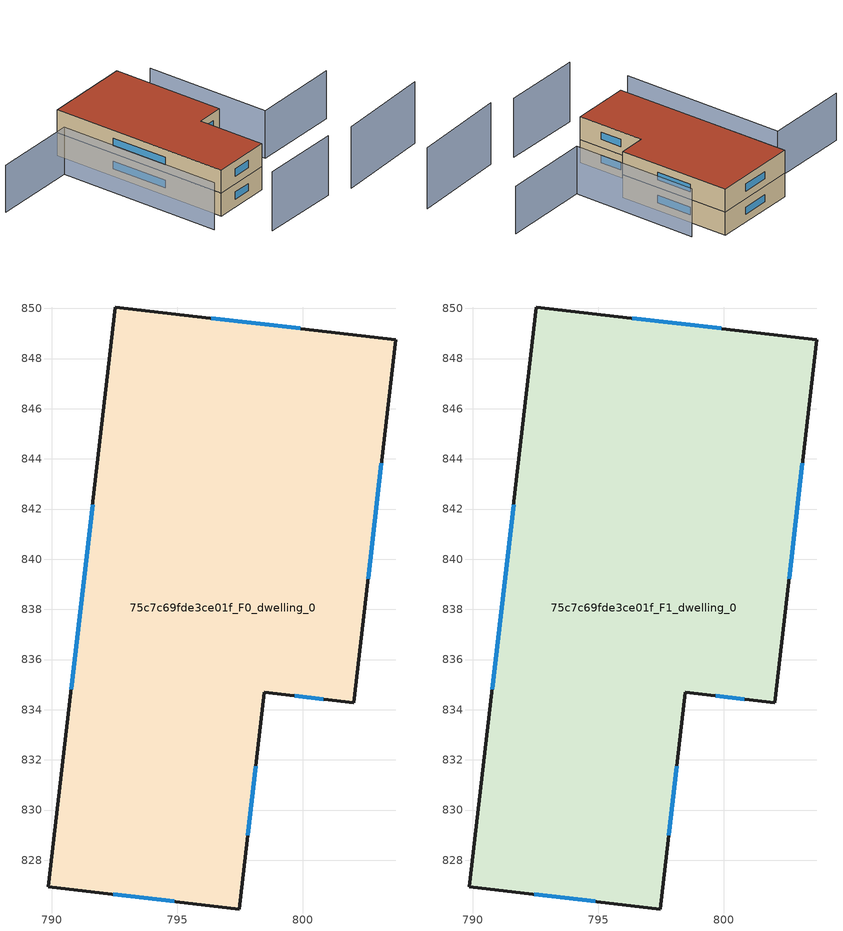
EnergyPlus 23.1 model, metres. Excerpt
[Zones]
75c7c69fde3ce01f_F0_dwelling_0
 floor ground (EU_floor_Construction): 803.72,848.76 802.04,834.28 798.47,834.7 797.47,826.05 789.86,826.94 792.54,850.06 z0
 wall outside (EU_wall_Construction): 803.72,848.76 792.54,850.06 789.86,826.94 797.47,826.05 798.47,834.7 802.04,834.28 803.72,848.76 z0:3
 window (EU_Window_Construction): 799.91,849.2 796.35,849.62 / 802.61,839.22 803.14,843.83 / 799.69,834.56 800.82,834.42 / 797.81,829 798.13,831.75 / 792.45,826.64 794.87,826.35 / 791.62,842.18 790.77,834.82 z1.02:1.98
75c7c69fde3ce01f_F1_dwelling_0
 floor to 75c7c69fde3ce01f_F0_dwelling_0 (EU_floor_Construction): 803.72,848.76 802.04,834.28 798.47,834.7 797.47,826.05 789.86,826.94 792.54,850.06 z3
 wall outside (EU_wall_Construction): 803.72,848.76 792.54,850.06 789.86,826.94 797.47,826.05 798.47,834.7 802.04,834.28 803.72,848.76 z3:6
 window (EU_Window_Construction): 799.91,849.2 796.35,849.62 / 802.61,839.22 803.14,843.83 / 799.69,834.56 800.82,834.42 / 797.81,829 798.13,831.75 / 792.45,826.64 794.87,826.35 / 791.62,842.18 790.77,834.82 z4.02:4.98
 roof outside (EU_roof_Construction): 797.47,826.05 798.47,834.7 802.04,834.28 803.72,848.76 792.54,850.06 789.86,826.94 z6
shading: 802.9,817.47 815.47,816.44 z0:8; 789.84,820.26 800.19,818.93 z0:7.7; 815.38,828.02 803.91,829.38 / 803.91,829.38 805.84,845.62 z0:6.2; 778.38,848.53 789.27,847.24 / 789.27,847.24 786.75,826.08 z0:6.1
[Building]
EU S2 Campaign: North Axis=0; Terrain=City; Solar Distribution=FullExterior
[Site:Location]
Cape.Town.Intl.AP: Latitude=-33.965; Longitude=18.602; Time Zone=2; Elevation=46
[SizingPeriod:WeatherFileDays]
AnnualSizingPeriod: Begin Month=1; Begin Day of Month=1; End Month=12; End Day of Month=31; Day of Week for Start Day=Monday; Use Weather File Daylight Saving Period=No; Use Weather File Rain and Snow Indicators=No
[MATERIAL]
EU_InternalMass_Material: Roughness=MediumRough; Thickness=0.1; Conductivity=1; Density=1800; Specific Heat=900; Thermal Absorptance=0.9; Solar Absorptance=0.7; Visible Absorptance=0.7
[MATERIAL:NOMASS] Roughness=MediumRough; Thermal Absorptance=0.9; Solar Absorptance=0.7; Visible Absorptance=0.7
Name | Thermal Resistance
EU_wall_NoMass | 0.489199
EU_roof_NoMass | 4.30922
EU_floor_NoMass | 0.539251
[WINDOWMATERIAL:SIMPLEGLAZINGSYSTEM]
EU_Window_SimpleGlazing: UFactor=4.59313; Solar Heat Gain Coefficient=0.75; Visible Transmittance=0.75
[CONSTRUCTION]
EU_wall_Construction: EU_wall_NoMass
EU_roof_Construction: EU_roof_NoMass
EU_floor_Construction: EU_floor_NoMass
EU_Window_Construction: EU_Window_SimpleGlazing
EU_InternalMass_Construction: EU_InternalMass_Material
[ZONE] Type=1; Multiplier=1; Ceiling Height=autocalculate; Volume=692.072; Floor Area=autocalculate; Part of Total Floor Area=Yes
75c7c69fde3ce01f_F0_dwelling_0; 75c7c69fde3ce01f_F1_dwelling_0
[INTERNALMASS] Construction=EU_InternalMass_Construction; Surface Area=230.691
Name | Zone or ZoneList
75c7c69fde3ce01f_F0_dwelling_0_EU_InternalMass | 75c7c69fde3ce01f_F0_dwelling_0
75c7c69fde3ce01f_F1_dwelling_0_EU_InternalMass | 75c7c69fde3ce01f_F1_dwelling_0
[OTHEREQUIPMENT] Fuel Type=Electricity; Design Level Calculation Method=Watts/Area; Power per Zone Floor Area=1; Fraction Latent=0; Fraction Radiant=0; Fraction Lost=0; Carbon Dioxide Generation Rate=0; EndUse Subcategory=EU_Step8_InternalGains
Name | Zone or ZoneList or Space or SpaceList | Schedule
EU_Step8_InternalGain_75c7c69fde3ce01f_F0_dwelling_0_f000 | 75c7c69fde3ce01f_F0_dwelling_0 | EU_Step8_GainSchedule_75c7c69fde3ce01f_F0_dwelling_0_f000
EU_Step8_InternalGain_75c7c69fde3ce01f_F1_dwelling_0_f000 | 75c7c69fde3ce01f_F1_dwelling_0 | EU_Step8_GainSchedule_75c7c69fde3ce01f_F1_dwelling_0_f000
[ZONEVENTILATION:DESIGNFLOWRATE] Schedule=EU_AlwaysOn; Design Flow Rate Calculation Method=AirChanges/Hour; Air Changes per Hour=0.429265; Ventilation Type=Natural; Fan Pressure Rise=0; Fan Total Efficiency=1; Constant Term Coefficient=1; Temperature Term Coefficient=0; Velocity Term Coefficient=0; Velocity Squared Term Coefficient=0; Minimum Indoor Temperature=-100; Maximum Indoor Temperature=100; Delta Temperature=-100; Minimum Outdoor Temperature=-100; Maximum Outdoor Temperature=100; Maximum Wind Speed=40
Name | Zone or ZoneList or Space or SpaceList
EU_ConstantAir_75c7c69fde3ce01f_F0_dwelling_0 | 75c7c69fde3ce01f_F0_dwelling_0
EU_ConstantAir_75c7c69fde3ce01f_F1_dwelling_0 | 75c7c69fde3ce01f_F1_dwelling_0
[HVACTEMPLATE:THERMOSTAT] Constant Heating Setpoint=20; Constant Cooling Setpoint=50
EU_HeatOnly_75c7c69fde3ce01f_F0_dwelling_0; EU_HeatOnly_75c7c69fde3ce01f_F1_dwelling_0
[HVACTEMPLATE:ZONE:IDEALLOADSAIRSYSTEM] System Availability Schedule=EU_AlwaysOn; Maximum Heating Supply Air Temperature=50; Minimum Cooling Supply Air Temperature=13; Maximum Heating Supply Air Humidity Ratio=0.0156; Minimum Cooling Supply Air Humidity Ratio=0.0077; Heating Limit=NoLimit; Cooling Limit=NoLimit; Heating Availability Schedule=EU_AlwaysOn; Cooling Availability Schedule=EU_CoolingOff; Dehumidification Control Type=ConstantSensibleHeatRatio; Cooling Sensible Heat Ratio=0.7; Dehumidification Setpoint=60; Humidification Control Type=None; Humidification Setpoint=30; Outdoor Air Method=None; Outdoor Air Flow Rate per Person=0.00944; Outdoor Air Flow Rate per Zone Floor Area=0; Outdoor Air Flow Rate per Zone=0; Demand Controlled Ventilation Type=None; Outdoor Air Economizer Type=NoEconomizer; Heat Recovery Type=None; Sensible Heat Recovery Effectiveness=0.7; Latent Heat Recovery Effectiveness=0.65
Name | Template Thermostat
75c7c69fde3ce01f_F0_dwelling_0 | EU_HeatOnly_75c7c69fde3ce01f_F0_dwelling_0
75c7c69fde3ce01f_F1_dwelling_0 | EU_HeatOnly_75c7c69fde3ce01f_F1_dwelling_0
[SIZING:ZONE] Zone Cooling Design Supply Air Temperature Input Method=SupplyAirTemperature; Zone Cooling Design Supply Air Temperature=13; Zone Heating Design Supply Air Temperature Input Method=SupplyAirTemperature; Zone Heating Design Supply Air Temperature=50; Zone Cooling Design Supply Air Humidity Ratio=0.008; Zone Heating Design Supply Air Humidity Ratio=0.008; Cooling Design Air Flow Method=DesignDay; Cooling Design Air Flow Rate=0; Cooling Minimum Air Flow per Zone Floor Area=0.000762; Cooling Minimum Air Flow=0; Cooling Minimum Air Flow Fraction=0.2; Heating Design Air Flow Method=DesignDay; Heating Design Air Flow Rate=0; Heating Maximum Air Flow per Zone Floor Area=0.002032; Heating Maximum Air Flow=0.141576; Heating Maximum Air Flow Fraction=0.3; Account for Dedicated Outdoor Air System=No; Dedicated Outdoor Air System Control Strategy=NeutralSupplyAir; Dedicated Outdoor Air Low Setpoint Temperature for Design=autosize; Dedicated Outdoor Air High Setpoint Temperature for Design=autosize; Zone Load Sizing Method=Sensible Load Only No Latent Load; Zone Latent Cooling Design Supply Air Humidity Ratio Input Method=HumidityRatioDifference; Zone Cooling Design Supply Air Humidity Ratio Difference=0.005; Zone Latent Heating Design Supply Air Humidity Ratio Input Method=HumidityRatioDifference; Zone Humidification Design Supply Air Humidity Ratio Difference=0.005
75c7c69fde3ce01f_F0_dwelling_0; 75c7c69fde3ce01f_F1_dwelling_0
[SCHEDULE:CONSTANT]
Name | Hourly Value
EU_AlwaysOn | 1
EU_CoolingOff | 0
[SCHEDULE:FILE] Column Number=1; Rows to Skip at Top=0; Number of Hours of Data=8760; Column Separator=Comma; Interpolate to Timestep=No; Minutes per Item=60; Adjust Schedule for Daylight Savings=Yes
Name | File
EU_Step8_GainSchedule_75c7c69fde3ce01f_F0_dwelling_0_f000 | ../../schedules/75c7c69fde3ce01f/75c7c69fde3ce01f_F0_dwelling_0_f000_gain.csv
EU_Step8_GainSchedule_75c7c69fde3ce01f_F1_dwelling_0_f000 | ../../schedules/75c7c69fde3ce01f/75c7c69fde3ce01f_F1_dwelling_0_f000_gain.csv
